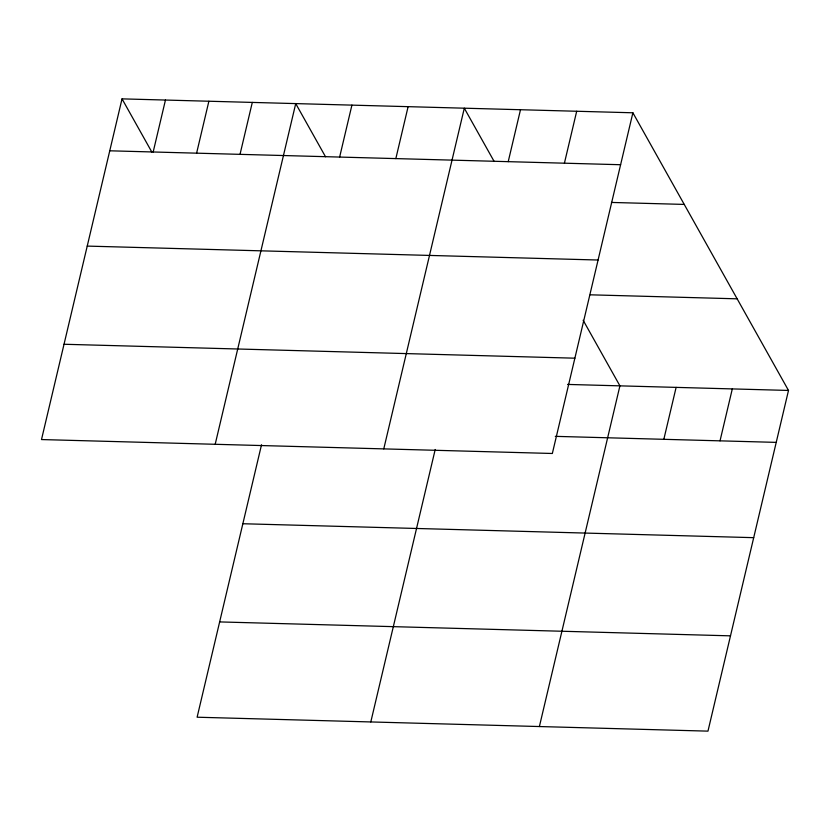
<?xml version="1.0" encoding="UTF-8"?>
<svg xmlns="http://www.w3.org/2000/svg" width="830" height="830" viewBox="0 0 830 830"><rect width="100%" height="100%" fill="white"/><g stroke="black" fill="none" stroke-linecap="round" stroke-linejoin="round"><path stroke-width="1.25" d="M122.031 98.863L41.5 439.558L552.344 453.481L632.885 112.787L122.031 98.863L151.828 152.035M153.177 151.983L165.46 100.046M196.606 153.166L208.88 101.239M240.026 154.349L252.299 102.422M215.188 444.289L295.729 103.605L325.526 156.766M261.523 444.756L197.115 717.213L707.969 731.137L788.5 390.442L632.885 112.787M339.636 157.067L351.92 105.13M395.837 158.603L408.111 106.665M383.771 448.885L464.302 108.201L494.099 161.362M370.803 721.944L435.211 449.487M508.219 161.663L520.493 109.726M564.41 163.199L576.694 111.261M539.386 726.541L619.917 385.846L583.148 320.245M663.834 439.319L676.118 387.382M720.025 440.844L732.309 388.907M109.757 150.801L620.612 164.724M611.44 202.437L684.242 204.419M87.233 246.095L598.077 260.018M590.275 294.816L737.144 298.821M64.024 344.263L574.879 358.187M567.554 384.425L788.5 390.442M555.28 436.352L776.226 442.38M242.848 523.74L753.702 537.664M219.639 621.919L730.493 635.842"/></g></svg>
